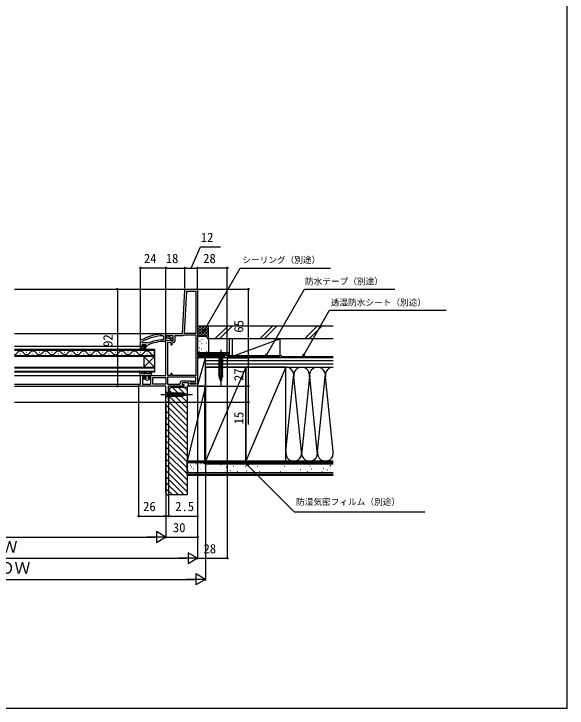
# Model space of a CAD drawing. Units: millimetres, scale not verified. Extents: x -525 to 525, y -783 to 779.
# Drawn here: x 1 to 525, y -783 to -125 of the extents above; entities that cross this region are included whole.
import ezdxf
from ezdxf.enums import TextEntityAlignment as Align

# ---------------------------------------------------------------- set-up
doc = ezdxf.new("R2010")
doc.units = ezdxf.units.MM
doc.header["$LTSCALE"] = 4
for name, color, linetype in [('0-2_YKK_11', 7, 'Continuous'), ('0-3_YKK_12', 2, 'Continuous'), ('0-4_YKK_13', 4, 'Continuous'), ('0-6_YKK_D', 6, 'Continuous'), ('0-7_YKK_ZWAK', 7, 'Continuous'), ('0-8_YSS_K', 3, 'Continuous'), ('0-9_YSS_KE', 3, 'Continuous')]:
    doc.layers.add(name, color=color, linetype=linetype)
doc.styles.add('ＭＳ ゴシック', font='')
doc.styles.get('ＭＳ ゴシック').set_extended_font_data('MS Gothic')

msp = doc.modelspace()

# ---------------------------------------------------------------- linework, layer by layer
at = {"layer": '0-2_YKK_11'}
msp.add_line((163.949, -385.8), (174, -385.8), dxfattribs=at)
for points in [[(146.174, -434.015), (151.8, -435.007), (151.8, -430.2), (146.444, -430.2), (145.576, -430.742), (145, -430.423), (145, -427.8), (160.799, -427.8), (162.95, -386.748)], [(175, -386.8), (175, -448.3), (203, -448.3), (203, -450.8), (201.7, -450.8), (201.223, -450.45), (200.746, -450.1), (175, -450.1), (175, -477.8), (170.758, -477.8), (170.575, -477.68), (170.025, -477.68), (169.842, -477.8), (167.2, -477.8)], [(142.179, -429.937), (142.7, -430.437), (142.7, -433.239), (142.222, -433.739)], [(147.517, -430.213), (151.5, -433.325), (151.5, -434.8), (150.399, -434.8), (149.899, -434.325), (149.708, -433.955), (147.461, -432.2), (144.3, -432.2), (144.3, -434.801), (143.803, -435.301)], [(144, -428.3), (145, -428.3), (145, -429.4), (144.562, -429.896), (144.3, -430.194), (144.3, -430.6), (145.7, -430.6), (146.1, -430.4)], [(173.2, -429.2), (173.2, -467.8), (150.8, -467.8), (150.8, -466.4)], [(153.6, -434.411), (153.6, -429.6), (160.599, -429.6)], [(161.752, -429.274), (162.014, -429.2), (173.2, -429.2)], [(121, -439.8), (121, -434.753), (121.253, -434.318)], [(127.691, -438.874), (127.4, -439.314), (126.9, -439.8), (126.3, -439.8), (126.3, -440.3), (124.213, -443.432), (123.535, -443.011), (125.1, -440.3), (122, -440.3), (122, -442.8), (121, -442.8), (121, -439.8), (121, -442.8), (122, -442.8), (122, -440.3), (125.1, -440.3), (123.535, -443.011), (124.213, -443.432), (126.3, -440.3), (126.3, -439.8), (125.5, -439.8), (125.2, -439.5), (125.425, -439.21), (125.8, -438.725), (125.8, -438.7), (124.994, -438.7), (124.696, -438.963), (123.704, -438.963), (123.406, -438.7), (122.6, -438.7), (123.1, -438.2), (125.3, -438.2), (125.8, -438.7), (124.994, -438.7), (124.696, -438.963), (123.704, -438.963), (123.406, -438.7), (122.6, -438.7), (122.975, -439.21), (123.2, -439.5)], [(123.2, -439.5), (122.9, -439.8), (121, -439.8)], [(127.112, -436.6), (122.6, -436.6), (122.6, -435.694), (122.862, -435.255)], [(128.096, -436.945), (127.506, -436.792), (127.112, -436.6)], [(129.8, -467.8), (145, -467.8), (145, -435)], [(149.6, -466.4), (149.6, -467.8), (146.8, -467.8), (146.8, -435.953), (149.6, -436.447), (149.6, -438.111)], [(150.8, -438.111), (150.8, -437.211), (151.3, -436.711)], [(166.2, -476.8), (166.2, -474.5), (160.2, -474.5), (160.2, -476.3), (161.8, -476.3), (161.8, -477.8), (147, -477.8), (147, -490.708), (147.25, -491.004), (147.5, -491.3), (147.5, -492.8), (145, -492.8), (145, -477.8), (119, -477.8), (119, -476), (121, -476), (121, -467.8), (124.3, -467.8)], [(125.3, -468.8), (125.3, -469.3), (122.8, -469.3), (122.8, -476), (130.6, -476), (130.6, -469.3), (128.8, -469.3), (128.8, -468.8)], [(173.2, -469.2), (146.4, -469.2), (146.4, -476), (158.4, -476), (158.4, -475)], [(160.7, -472.7), (167.5, -472.7), (167.9, -472.9), (168.3, -473.1), (173.2, -473.1), (173.2, -469.2)]]:
    msp.add_lwpolyline(points, dxfattribs=at)
for points in [[(162.601, -427.8), (164.708, -387.6), (173.2, -387.6), (173.2, -427.8)], [(145, -476), (132.4, -476), (132.4, -469.6), (145, -469.6)], [(168, -474.5), (173.2, -474.5), (173.2, -476), (168, -476)]]:
    msp.add_lwpolyline(points, close=True, dxfattribs=at)
for centre, radius, start, end in [((163.949, -386.8), 1, 90, 176.99997), ((174, -386.8), 1, 0.00001, 89.99999), ((144, -474.3), 46, 89.99999, 119.63715), ((144, -474.3), 44.4, 92.34992, 118.42982), ((144, -474.3), 40.6, 92.5101, 113.06204), ((146, -435), 1, 80.00002, 180), ((146.9, -431), 1, 51.91328, 143.13011), ((160.599, -427.4), 2.2, 269.99999, 301.58636), ((144, -474.3), 39, 90.29012, 114.71984), ((150.2, -438.111), 0.6, 179.99999, 0.00001), ((151.3, -434.411), 2.3, 270.00001, 359.99999), ((150.2, -466.4), 0.6, 359.99999, 180.00001), ((124.3, -468.8), 1, 0.00001, 89.99999), ((129.8, -468.8), 1, 90.00001, 179.99999), ((160.7, -475), 2.3, 90.00001, 179.99999), ((167.2, -476.8), 1, 180.00001, 269.99999)]:
    msp.add_arc(centre, radius, start, end, dxfattribs=at)
at = {"layer": '0-3_YKK_12'}
for p, q in [((1.542, -385.8), (164.258, -385.8)), ((1.542, -427.8), (145.293, -427.8)), ((145, -428.3), (1.542, -428.3)), ((1.542, -439.8), (121, -439.8)), ((1.542, -442.8), (134, -442.8)), ((134, -443.8), (1.542, -443.8)), ((6.8, -446.96), (7.2, -446.96)), ((12.8, -445.44), (13.2, -445.44)), ((18.8, -446.96), (19.2, -446.96)), ((24.8, -445.44), (25.2, -445.44)), ((30.8, -446.96), (31.2, -446.96)), ((36.8, -445.44), (37.2, -445.44)), ((42.8, -446.96), (43.2, -446.96)), ((48.8, -445.44), (49.2, -445.44)), ((54.8, -446.96), (55.2, -446.96)), ((60.8, -445.44), (61.2, -445.44)), ((66.8, -446.96), (67.2, -446.96)), ((72.8, -445.44), (73.2, -445.44)), ((78.8, -446.96), (79.2, -446.96)), ((84.8, -445.44), (85.2, -445.44)), ((90.8, -446.96), (91.2, -446.96)), ((96.8, -445.44), (97.2, -445.44)), ((102.8, -446.96), (103.2, -446.96)), ((108.8, -445.44), (109.2, -445.44)), ((114.8, -446.96), (115.2, -446.96)), ((120.8, -445.44), (121.2, -445.44)), ((126.8, -446.96), (127.2, -446.96)), ((132.8, -445.44), (133.2, -445.44)), ((1.542, -448.6), (134, -448.6)), ((124, -449.6), (124, -459.6)), ((134, -449.6), (124, -459.6)), ((134, -459.6), (124, -449.6)), ((134, -449.6), (134, -459.6)), ((1.542, -459.6), (134, -459.6)), ((134, -460.6), (1.542, -460.6)), ((1.542, -463.6), (134, -463.6)), ((1.542, -467.8), (121.5, -467.8)), ((1.542, -476), (119.5, -476)), ((1.542, -477.8), (119.5, -477.8)), ((1.542, -492.8), (145.3, -492.8))]:
    msp.add_line(p, q, dxfattribs=at)
for points in [[(134, -442.8), (134, -449.6), (1.542, -449.6)], [(134, -459.6), (134, -464.6), (1.542, -464.6)]]:
    msp.add_lwpolyline(points, dxfattribs=at)
for centre, start, end in [((1, -444.523), 279.07212, 330.79746), ((7, -447.877), 29.20254, 150.79746), ((13, -444.523), 209.20254, 330.79746), ((19, -447.877), 29.20254, 150.79746), ((25, -444.523), 209.20254, 330.79746), ((31, -447.877), 29.20254, 150.79746), ((37, -444.523), 209.20254, 330.79746), ((43, -447.877), 29.20254, 150.79746), ((49, -444.523), 209.20254, 330.79746), ((55, -447.877), 29.20254, 150.79746), ((61, -444.523), 209.20254, 330.79746), ((67, -447.877), 29.20254, 150.79746), ((73, -444.523), 209.20254, 330.79746), ((79, -447.877), 29.20254, 150.79746), ((85, -444.523), 209.20254, 330.79746), ((91, -447.877), 29.20254, 150.79746), ((97, -444.523), 209.20254, 330.79746), ((103, -447.877), 29.20254, 150.79746), ((109, -444.523), 209.20254, 330.79746), ((115, -447.877), 29.20254, 150.79746), ((121, -444.523), 209.20254, 330.79746), ((127, -447.877), 29.20254, 150.79746), ((133, -444.523), 209.20254, 286.91585)]:
    msp.add_arc(centre, 3.437, start, end, dxfattribs=at)
at = {"layer": '0-4_YKK_13'}
for p, q in [((197, -443.3), (197, -478.3)), ((200.1, -448.3), (193.9, -448.3)), ((193.9, -448.3), (195.45, -449.85)), ((194.9, -452.276), (199.1, -451.151)), ((194.9, -453.829), (199.1, -452.704)), ((195.45, -449.85), (195.45, -468.384)), ((198.55, -449.85), (195.45, -449.85)), ((200.1, -448.3), (198.55, -449.85)), ((198.55, -468.384), (198.55, -449.85)), ((194.9, -455.382), (199.1, -454.257)), ((194.9, -456.935), (199.1, -455.81)), ((194.9, -458.488), (199.1, -457.363)), ((194.9, -460.041), (199.1, -458.916)), ((119.612, -463.796), (120.6, -467.8)), ((120.298, -463.433), (122.6, -466)), ((124.969, -466), (122.6, -466)), ((124.969, -466), (124.458, -465.034)), ((129.339, -464.993), (129.761, -466)), ((130.261, -464.607), (131.6, -467.8)), ((194.9, -461.594), (199.1, -460.469)), ((194.9, -463.147), (199.1, -462.021)), ((194.9, -464.7), (199.1, -463.574)), ((194.9, -466.253), (199.1, -465.127)), ((194.9, -467.806), (199.1, -466.68)), ((120.6, -467.8), (131.6, -467.8)), ((124.2, -470.3), (124.95, -470.3)), ((124.834, -471.1), (124.2, -471.1)), ((127.05, -472.5), (124.834, -471.1)), ((125.15, -470.354), (125.8, -470.729)), ((125.8, -467.8), (125.8, -470.729)), ((127.05, -472.5), (129.266, -471.1)), ((128.3, -470.729), (128.3, -467.8)), ((128.95, -470.354), (128.3, -470.729)), ((129.15, -470.3), (129.9, -470.3)), ((129.9, -471.1), (129.266, -471.1)), ((195.159, -469.289), (199.1, -468.233)), ((197, -473.3), (195.45, -468.384)), ((195.61, -470.721), (198.646, -469.908)), ((196.062, -472.153), (198.112, -471.604)), ((197, -473.3), (198.55, -468.384)), ((140, -485.8), (170, -485.8)), ((145, -482.7), (145, -488.9)), ((145, -482.7), (146.55, -484.25)), ((160.084, -484.25), (146.55, -484.25)), ((146.55, -484.25), (146.55, -487.35)), ((148.635, -487.9), (147.51, -483.7)), ((150.188, -487.9), (149.063, -483.7)), ((151.741, -487.9), (150.616, -483.7)), ((153.294, -487.9), (152.169, -483.7)), ((154.847, -487.9), (153.721, -483.7)), ((156.4, -487.9), (155.274, -483.7)), ((157.953, -487.9), (156.827, -483.7)), ((159.506, -487.9), (158.38, -483.7)), ((160.989, -487.641), (159.933, -483.7)), ((165, -485.8), (160.084, -484.25)), ((165, -485.8), (160.084, -487.35)), ((162.421, -487.19), (161.608, -484.154)), ((163.853, -486.738), (163.304, -484.688)), ((145, -488.9), (146.55, -487.35)), ((146.55, -487.35), (160.084, -487.35))]:
    msp.add_line(p, q, dxfattribs=at)
msp.add_lwpolyline([(129.761, -466), (126.1, -466), (125.342, -464.566)], dxfattribs=at)
for centre, radius, start, end in [((120, -463.7), 0.4, 41.88663, 193.8652), ((124.9, -464.8), 0.5, 27.86478, 207.86478), ((129.8, -464.8), 0.5, 22.74717, 202.74717), ((124.2, -470.7), 0.4, 90.00219, 270), ((124.95, -470.7), 0.4, 60.0011, 90), ((129.15, -470.7), 0.4, 90, 120.00159), ((129.9, -470.7), 0.4, 270, 90.00219)]:
    msp.add_arc(centre, radius, start, end, dxfattribs=at)
at = {"layer": '0-6_YKK_D'}
for p, q in [((121, -433.753), (121, -364.8)), ((145, -365.8), (121, -365.8)), ((145, -427.3), (145, -364.8)), ((145, -427.3), (145, -364.8)), ((145, -365.8), (163, -365.8)), ((163, -384.8), (163, -364.8)), ((163, -384.8), (163, -364.8)), ((163, -365.8), (175, -365.8)), ((175, -385.8), (175, -364.8)), ((175, -385.8), (175, -364.8)), ((203, -365.8), (175, -365.8)), ((203, -447.8), (203, -364.8)), ((99.187, -385.8), (98, -385.8)), ((99, -385.8), (99, -477.8)), ((174.857, -385.8), (224, -385.8)), ((223, -385.8), (223, -450.8)), ((203, -451.3), (203, -641.8)), ((203.5, -450.8), (224, -450.8)), ((203.5, -450.8), (224, -450.8)), ((223, -450.8), (223, -477.8)), ((99.187, -477.8), (98, -477.8)), ((119, -478.3), (119, -601.8)), ((175, -478.3), (175, -641.8)), ((175, -478.3), (175, -641.8)), ((175, -478.3), (175, -621.8)), ((175.5, -477.8), (224, -477.8)), ((175.5, -477.8), (224, -477.8)), ((145, -493.3), (145, -621.8)), ((145, -493.3), (145, -621.8)), ((145, -493.3), (145, -601.8)), ((145, -493.3), (145, -601.8)), ((147.5, -493.3), (147.5, -601.8)), ((148, -492.8), (224, -492.8)), ((182.5, -549.8), (182.5, -661.801)), ((119, -600.8), (145, -600.8)), ((145, -600.8), (142.45, -600.8)), ((145, -600.8), (147.5, -600.8)), ((147.5, -600.8), (175.827, -600.8)), ((145, -620.8), (135.907, -615.55)), ((135.907, -615.55), (135.907, -626.05)), ((-134.5, -620.8), (134.5, -620.8)), ((145, -620.8), (126.813, -620.8)), ((145, -620.8), (135.907, -626.05)), ((145, -620.8), (175, -620.8)), ((175, -640.8), (165.907, -635.55)), ((165.907, -635.55), (165.907, -646.05)), ((-164.5, -640.8), (164.5, -640.8)), ((175, -640.8), (156.813, -640.8)), ((175, -640.8), (165.907, -646.05)), ((175, -640.8), (203, -640.8)), ((182.5, -660.801), (173.407, -655.551)), ((173.407, -655.551), (173.407, -666.051)), ((-172.002, -660.801), (172, -660.801)), ((182.5, -660.801), (164.313, -660.801)), ((182.5, -660.801), (173.407, -666.051))]:
    msp.add_line(p, q, dxfattribs=at)
for points in [[(169, -365.8), (177.803, -345.8), (196.531, -345.8)], [(179.564, -427.719), (180.839, -425.51), (215.313, -365.8), (300.99, -365.8)], [(239.14, -449.799), (240.415, -447.591), (276.09, -385.8), (361.767, -385.8)], [(274.528, -449.799), (275.803, -447.591), (299.931, -405.8), (410.569, -405.8)], [(181.431, -425.852), (179.564, -427.719), (180.247, -425.169)], [(241.007, -447.932), (239.14, -449.799), (239.823, -447.249)], [(276.395, -447.932), (274.528, -449.799), (275.211, -447.249)], [(223, -477.8), (223, -492.8), (223, -514.077)], [(222.264, -553.586), (220.944, -551.3), (223.23, -552.62)], [(220.944, -551.3), (222.747, -553.103), (266.401, -596.757), (390.309, -596.757)]]:
    msp.add_lwpolyline(points, dxfattribs=at)
for centre in [(121, -365.8), (145, -365.8), (145, -365.8), (163, -365.8), (163, -365.8), (175, -365.8), (175, -365.8), (203, -365.8), (99, -385.8), (223, -385.8), (223, -450.8), (223, -450.8), (99, -477.8), (223, -477.8), (223, -477.8), (223, -492.8), (119, -600.8), (145, -600.8), (145, -600.8), (147.5, -600.8), (175, -620.8), (203, -640.8)]:
    msp.add_circle(centre, 0.637, dxfattribs=at)
at = {"layer": '0-7_YKK_ZWAK'}
msp.add_lwpolyline([(-525, -782.8), (525, -782.8), (525, 747.2)], dxfattribs=at)
at = {"layer": '0-8_YSS_K'}
for p, q in [((185.203, -420.8), (175, -420.8)), ((175, -429.861), (184.061, -420.8)), ((175, -427.033), (181.233, -420.8)), ((175, -424.204), (178.404, -420.8)), ((175, -421.376), (175.576, -420.8)), ((176.345, -420.8), (185.203, -429.658)), ((179.174, -420.8), (185.203, -426.829)), ((182.002, -420.8), (185.203, -424.001)), ((184.83, -420.8), (185.203, -421.173)), ((185.203, -433.8), (185.203, -420.8)), ((191.442, -432.8), (203.442, -420.8)), ((207.685, -420.8), (195.685, -432.8)), ((233.869, -432.8), (245.869, -420.8)), ((238.111, -432.8), (250.111, -420.8)), ((276.295, -432.8), (288.295, -420.8)), ((280.538, -432.8), (292.538, -420.8)), ((175, -422.283), (185.203, -432.486)), ((175, -425.112), (180.688, -430.8)), ((176.889, -430.8), (185.203, -422.486)), ((179.718, -430.8), (185.203, -425.315)), ((175, -427.94), (177.86, -430.8)), ((182.203, -430.8), (175, -430.8)), ((179.06, -433.135), (179.26, -433.135)), ((182.398, -432.468), (182.598, -432.468)), ((182.529, -430.818), (185.203, -428.143)), ((184.408, -431.766), (185.203, -430.972)), ((185.203, -433.8), (185.203, -445.3)), ((205, -432.8), (205, -450.8)), ((208.003, -448.8), (208.003, -432.8)), ((253.003, -432.8), (208.003, -432.8)), ((177.204, -434.966), (177.404, -434.966)), ((178.392, -437.475), (178.592, -437.475)), ((180.126, -439.934), (180.326, -439.934)), ((180.729, -437.141), (180.929, -437.141)), ((183.399, -436.807), (183.599, -436.807)), ((176.419, -441.395), (176.619, -441.395)), ((176.723, -444.489), (176.923, -444.489)), ((178.726, -442.482), (178.926, -442.482)), ((180.395, -445.654), (180.595, -445.654)), ((182.398, -441.481), (182.598, -441.481)), ((183.399, -444.823), (183.599, -444.823)), ((175, -477.8), (182.5, -450.8)), ((182.203, -448.3), (175.203, -448.3)), ((177.391, -447.493), (177.591, -447.493)), ((180.061, -448.161), (180.261, -448.161)), ((303.5, -450.8), (182.5, -450.8)), ((182.5, -459.8), (182.5, -450.8)), ((303.5, -453.8), (182.5, -453.8)), ((250, -450.8), (205, -450.8)), ((303.5, -456.8), (182.5, -456.8)), ((220.5, -459.8), (182.5, -548.8)), ((182.5, -459.8), (303.5, -459.8)), ((258.5, -459.8), (220.5, -548.8)), ((258.5, -459.8), (303.5, -459.8)), ((258.5, -548.8), (258.5, -459.8)), ((258.658, -539.768), (265.842, -468.832)), ((273.342, -539.768), (266.158, -468.832)), ((280.842, -468.832), (273.658, -539.768)), ((288.342, -539.768), (281.158, -468.832)), ((288.658, -539.768), (295.842, -468.832)), ((303.342, -539.768), (296.158, -468.832)), ((165, -492.925), (150.875, -478.8)), ((165, -487.268), (156.532, -478.8)), ((165, -481.611), (162.189, -478.8)), ((182.5, -477.8), (165, -548.8)), ((182.5, -548.8), (182.5, -477.8)), ((165, -498.582), (148, -481.582)), ((165, -509.895), (147.803, -492.698)), ((165, -504.239), (148, -487.239)), ((165, -515.552), (145, -495.552)), ((165, -521.209), (145, -501.209)), ((165, -526.866), (145, -506.866)), ((165, -532.523), (145, -512.523)), ((165, -538.18), (145, -518.18)), ((165, -543.837), (145, -523.837)), ((165, -549.493), (145, -529.493)), ((165, -555.15), (145, -535.15)), ((165, -560.807), (145, -540.807)), ((165, -566.464), (145, -546.464)), ((165, -572.121), (145, -552.121)), ((303.5, -550.3), (165, -550.3)), ((173.28, -551.366), (173.48, -551.366)), ((178.166, -551.019), (178.366, -551.019)), ((180.369, -550.63), (180.569, -550.63)), ((184.793, -551.799), (184.993, -551.799)), ((188.884, -551.366), (189.084, -551.366)), ((197.125, -552.19), (197.325, -552.19)), ((213.608, -551.366), (213.808, -551.366)), ((225.902, -551.366), (226.102, -551.366)), ((251.616, -551.366), (251.816, -551.366)), ((258.5, -548.8), (303.5, -548.8)), ((264.803, -551.366), (265.003, -551.366)), ((273.869, -551.366), (274.069, -551.366)), ((280.374, -551.521), (280.574, -551.521)), ((286.967, -549.872), (287.167, -549.872)), ((296.033, -551.521), (296.233, -551.521)), ((165, -577.778), (145, -557.778)), ((166.379, -558), (166.579, -558)), ((168.302, -552.711), (168.502, -552.711)), ((168.877, -554.248), (169.077, -554.248)), ((169.104, -558.459), (169.304, -558.459)), ((170.807, -555.987), (171.007, -555.987)), ((173.225, -553.514), (173.425, -553.514)), ((175.301, -554.248), (175.501, -554.248)), ((177.345, -556.811), (177.545, -556.811)), ((177.64, -556.587), (177.84, -556.587)), ((181.674, -555.417), (181.874, -555.417)), ((190.532, -555.162), (190.732, -555.162)), ((192.18, -558.459), (192.38, -558.459)), ((202.07, -554.338), (202.27, -554.338)), ((206.191, -557.635), (206.391, -557.635)), ((208.663, -553.514), (208.863, -553.514)), ((212.784, -558.459), (212.984, -558.459)), ((220.133, -553.514), (220.333, -553.514)), ((220.957, -557.635), (221.157, -557.635)), ((231.671, -553.514), (231.871, -553.514)), ((233.32, -558.459), (233.52, -558.459)), ((253.265, -558.459), (253.465, -558.459)), ((257.385, -553.514), (257.585, -553.514)), ((259.034, -557.635), (259.234, -557.635)), ((264.803, -556.811), (265.003, -556.811)), ((272.22, -556.811), (272.42, -556.811)), ((278.813, -558.459), (279.014, -558.459)), ((281.286, -553.514), (281.486, -553.514)), ((282.847, -556.142), (283.047, -556.142)), ((286.231, -555.162), (286.431, -555.162)), ((289.44, -553.669), (289.64, -553.669)), ((292.737, -558.614), (292.937, -558.614)), ((294.055, -555.317), (294.255, -555.317)), ((297.682, -556.966), (297.882, -556.966)), ((300.327, -553.185), (300.527, -553.185)), ((300.978, -552.845), (301.178, -552.845)), ((162.366, -580.8), (145, -563.435)), ((303.5, -559.8), (165, -559.8)), ((303.5, -562.3), (165, -562.3)), ((172.963, -560.095), (173.163, -560.095)), ((174.873, -560.107), (175.073, -560.107)), ((181.148, -559.705), (181.348, -559.705)), ((181.485, -559.705), (181.685, -559.705)), ((186.411, -559.283), (186.611, -559.283)), ((200.422, -559.283), (200.622, -559.283)), ((229.199, -560.107), (229.399, -560.107)), ((267.275, -560.107), (267.475, -560.107)), ((286.143, -559.438), (286.343, -559.438)), ((286.231, -559.283), (286.431, -559.283)), ((295.703, -559.438), (295.903, -559.438)), ((156.709, -580.8), (145, -569.091)), ((151.052, -580.8), (145, -574.748))]:
    msp.add_line(p, q, dxfattribs=at)
for points in [[(210.003, -448.8), (253.003, -432.8), (253.003, -448.8)], [(182.5, -477.8), (165, -477.8), (165, -548.8), (182.5, -548.8)]]:
    msp.add_lwpolyline(points, dxfattribs=at)
msp.add_lwpolyline([(182.5, -477.8), (182.5, -450.8), (175, -450.8), (175, -477.8)], close=True, dxfattribs=at)
for centre, radius, start, end in [((182.203, -433.8), 3, 0, 90), ((182.203, -445.3), 3, 270, 0), ((258.5, -467.3), 7.5, 348.21646, 90), ((273.5, -467.3), 7.5, 348.21646, 191.78354), ((288.5, -467.3), 7.5, 348.21646, 191.78354), ((303.5, -467.3), 7.5, 90, 191.78354), ((266, -541.3), 7.5, 168.21648, 11.78362), ((281, -541.3), 7.5, 168.21648, 11.78362), ((296, -541.3), 7.5, 168.21648, 11.78362)]:
    msp.add_arc(centre, radius, start, end, dxfattribs=at)
at = {"layer": '0-9_YSS_KE'}
for p, q in [((303.5, -420.8), (185.203, -420.8)), ((205, -446.3), (175, -446.3)), ((204, -447.3), (175, -447.3)), ((254, -448.8), (254, -449.8)), ((254, -449.8), (303.5, -449.8)), ((220.5, -459.8), (182.5, -459.8)), ((182.5, -459.8), (182.5, -548.8)), ((258.5, -459.8), (220.5, -459.8)), ((258.5, -548.8), (258.5, -459.8)), ((181.5, -477.8), (181.5, -551.3)), ((303.5, -548.8), (165, -548.8)), ((165, -561.3), (165, -548.8)), ((181.5, -551.3), (303.5, -551.3)), ((182.5, -548.8), (220.5, -548.8)), ((220.5, -548.8), (258.5, -548.8)), ((303.5, -561.3), (165, -561.3))]:
    msp.add_line(p, q, dxfattribs=at)
for points in [[(303.5, -432.8), (185.203, -432.8), (185.203, -420.8)], [(205, -446.3), (205, -448.8), (254, -448.8)], [(204, -447.3), (204, -449.8), (253, -449.8)], [(220.5, -548.8), (220.5, -459.8), (220.5, -548.8)], [(145, -578.8), (145, -492.8), (148, -492.8), (148, -480.8), (150, -478.8), (165, -478.8)], [(165, -478.8), (165, -580.8), (147, -580.8)]]:
    msp.add_lwpolyline(points, dxfattribs=at)
msp.add_arc((147, -578.8), 2, 180.00001, 269.99999, dxfattribs=at)

# ---------------------------------------------------------------- texts
at = {"layer": '0-6_YKK_D', "style": 'ＭＳ ゴシック'}
for s, height, p in [('12', 8.798, (177.962, -343.8)), ('24', 8.798, (124.102, -363.8)), ('18', 8.798, (144.761, -363.8)), ('28', 8.798, (180.239, -363.8)), ('シーリング（別途）', 5.865, (217.261, -362.849)), ('防水テープ（別途）', 5.865, (276.68, -383.209)), ('透湿防水シート（別途）', 5.865, (301.112, -403.209)), ('防湿気密フィルム（別途）', 5.865, (268.228, -592.075)), ('26', 8.798, (123.307, -598.8)), ('2.5', 8.798, (153.714, -598.8)), ('30', 8.798, (151.542, -618.8)), ('Ｗ', 11, (-10.653, -638.8)), ('28', 8.798, (180.541, -638.8)), ('ＲＯＷ', 11, (-28.51, -658.801))]:
    msp.add_text(s, height=height, dxfattribs=at).set_placement(p, align=Align.BOTTOM_LEFT)
for s, p in [('65', (221, -427.061)), ('92', (97, -440.561)), ('27', (221, -472.925)), ('15', (221, -513.918))]:
    msp.add_text(s, height=8.798, rotation=90, dxfattribs=at).set_placement(p, align=Align.BOTTOM_LEFT)

doc.saveas('drawing.dxf')
